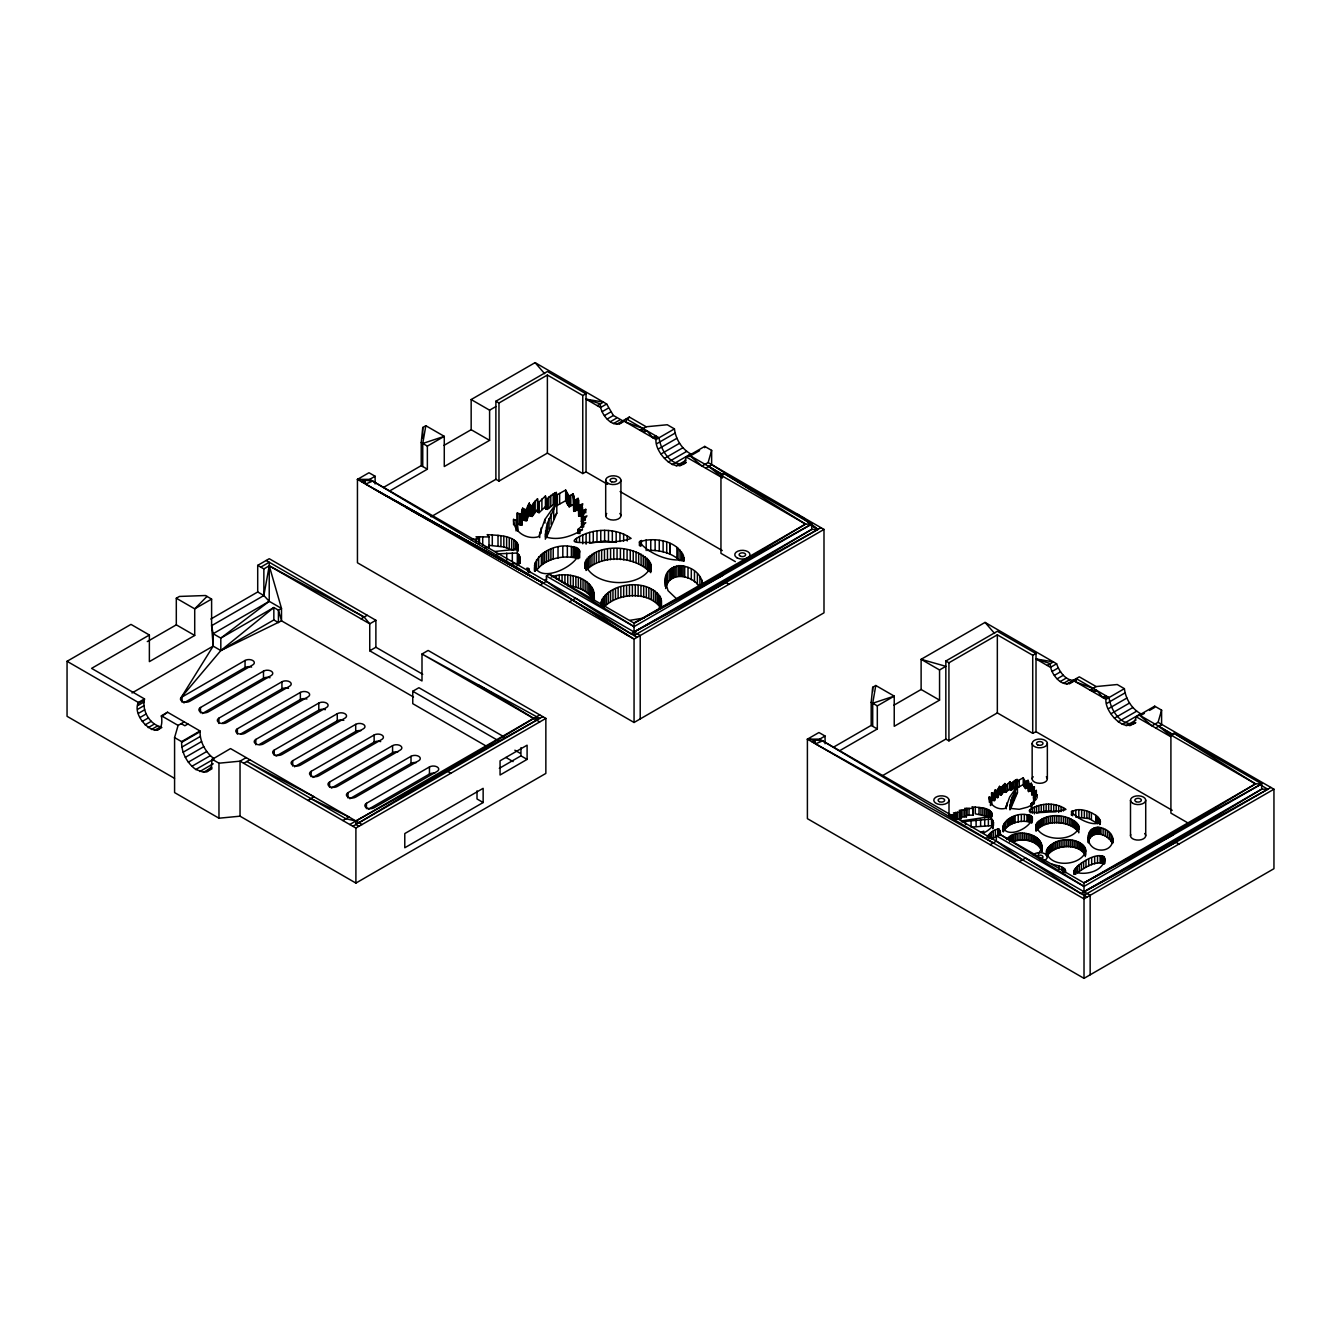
<?xml version="1.0" encoding="UTF-8"?>
<svg xmlns="http://www.w3.org/2000/svg" width="1341" height="1341" viewBox="0 0 1341 1341"><rect width="100%" height="100%" fill="white"/><g stroke="black" fill="none" stroke-linecap="round" stroke-linejoin="round"><path stroke-width="1.5" d="M147.292 641.585L176.308 624.839L176.308 598.22L179.392 596.443L205.458 595.521L211.61 599.092L211.61 625.694L213.135 633.723L213.152 646.127L181.186 697.504L245.051 660.476A5.431 3.135 0 0 1 252.728 660.476A5.431 3.135 0 0 1 252.728 664.918L189.735 701.293A5.431 3.135 0 0 1 182.577 701.561A5.431 3.135 0 0 1 181.186 697.504L220.829 650.553L220.812 638.115L269.223 601.321L269.239 562.248L260.791 567.142L257.707 565.366L257.707 591.984L210.872 619.022M1017.752 780.898L1017.216 787.854L1017.132 781.116L1023.233 777.83L1023.233 784.586L1017.216 787.854L1017.098 779.439L1016.042 779.792L1011.248 783.513L1011.248 790.268L1010.008 788.424L1005.934 792.363L1004.795 791.643L1004.828 783.53L1001.375 788.106L1001.375 794.844L999.581 793.704L999.481 786.346L997.905 789.866L997.771 797.627L995.089 796.42L994.603 800.543L991.619 799.538M184.237 721.86L178.102 725.414L174.581 737.584L181.588 741.623C181.337 752.502 187.053 763.163 195.82 769.483L214.258 758.838C205.491 752.519 199.775 741.858 200.027 730.979L167.558 712.222L161.406 715.776C166.049 747.172 130.077 719.43 138.341 702.449L67.05 661.297L67.05 716.312L174.514 778.35M154.483 730.376L160.635 726.822C149.169 723.889 141.777 710.194 144.493 698.912L91.59 668.371L149.371 635.014L130.982 624.386L67.05 661.297M1104.816 858.408C1103.643 871.801 1084.031 876.075 1073.94 871.583C1075.599 863.638 1107.297 845.216 1104.816 863.47M529.796 515.581L529.326 503.093L526.711 510.049L522.588 508.189L522.588 518.833L524.415 520.442L526.711 520.694L529.326 513.737L530.114 515.933L532.209 516.436L537.506 509.429L537.59 511.994L539.199 512.631L545.452 506.613L545.72 509.01L547.329 509.412L547.329 498.768L548.871 497.142L554.671 493.069L556.297 492.449L556.616 495.08L565.667 490.068L569.137 496.136L573.06 493.874L573.847 500.746L578.122 498.349L578.709 516.319L582.732 514.408M639.406 542.049C648.709 553.632 669.025 562.197 683.843 559.465C681.396 541.077 653.436 536.216 639.406 542.049L639.406 545.603M1023.233 777.83L1025.496 781.803L1028.044 780.328L1028.564 784.803L1031.346 783.245L1031.732 788.022L1034.364 786.781L1033.492 791.609L1036.342 790.419L1036.342 793.788M1071.392 811.791C1076.739 818.513 1093.451 827.363 1100.475 821.999C1099.486 812.445 1071.945 803.561 1071.392 815.16M522.588 508.189L521.85 514.508L517.291 512.966L517.592 531.12L516.922 520.442L513.569 519.403L513.569 524.733M517.592 531.12L517.291 523.61L521.85 525.169L522.588 518.833M997.771 790.888L995.089 789.665L994.603 793.805L991.619 792.799C991.904 797.677 991.653 814.004 990.798 797.543L989.189 797.007L989.356 802.304M1006.622 839.6C1016.009 825.184 1052.283 836.6 1038.252 853.915M532.209 516.436L532.209 505.792L533.701 502.791L537.506 498.768L537.59 501.35L539.199 501.987L545.452 495.969L545.485 508.658M1004.795 791.643L1004.828 790.268L1001.375 794.844M1112.745 839.533C1112.477 853.915 1090.166 853.312 1088.406 839.516C1085.707 819.938 1116.232 826.928 1112.745 842.902M534.456 565.248C539.602 585.062 579.396 565.533 579.647 550.833C566.472 538.562 531.757 550.598 534.573 571.35M1002.833 826.944C1007.108 839.449 1031.514 827.9 1032.352 817.524C1023.636 809.461 1000.956 817.457 1002.8 831.169M584.844 563.069C591.817 587.559 642.138 589.554 651.223 565.818C643.127 543.356 586.285 540.255 584.844 568.383M1035.755 825.52C1040.314 841.528 1073.186 842.818 1079.103 827.313C1072.85 812.277 1037.968 810.668 1035.755 828.889M578.709 516.319L578.792 500.092M1034.783 797.996L1033.492 798.364L1034.364 793.52L1031.732 794.777L1031.346 783.245M711.635 464.958L711.635 450.375L704.746 446.402L686.307 457.046C680.256 478.821 654.408 453.761 656 439.53L623.196 420.605C614.178 431.433 599.628 413.916 600.399 403.892L603.467 402.116L606.668 404.01L613.373 415.475L622.76 420.806L616.609 424.359M689.308 456.56L689.391 455.27L722.816 474.563M704.679 447.676L704.746 446.402M1161.591 724.794L1161.591 710.143L1154.702 706.171L1136.263 716.815C1130.212 738.606 1104.364 713.546 1105.956 699.315L1073.152 680.373C1064.134 691.218 1049.584 673.702 1050.355 663.661L1053.423 661.901L1056.624 663.795C1059.356 671.69 1065.978 681.563 1075.465 680.306M1154.702 706.171L1154.618 707.461L1149.505 710.412M545.318 539.25L547.446 523.057L556.8 502.523L556.8 513.167L546.323 537.724L546.323 527.08M1009.924 809.863L1011.332 799.387L1017.433 785.977L1017.433 792.715L1010.594 808.757L1010.594 802.002M545.452 495.969L545.72 498.366L547.329 498.768M1005.934 792.363L1005.934 785.608L1010.008 781.686L1011.248 783.513M383.392 487.487L421.225 465.645L421.225 442.58L422.75 427.494L425.835 425.717L444.273 436.345L444.273 466.534L489.599 440.351L489.599 410.178L495.885 406.558M833.331 747.272L871.181 725.431L871.181 702.349L872.706 687.279L875.79 685.502L894.229 696.113L894.229 726.302L939.555 700.136L939.555 669.964L945.841 666.326L921.116 659.319L921.116 689.492L893.911 705.198M665.287 586.436C660.208 557.521 700.036 561.611 702.718 584.525M585.749 512.882L585.749 509.329L581.391 511.172L582.732 503.747L578.709 505.674M582.296 521.666L581.391 521.817L582.732 516.184M997.771 797.627L999.481 793.084M517.894 550.782C520.777 534.69 497.511 535.545 487.185 534.64L489.029 536.953L476.021 536.786L478.703 538.495L478.804 544.245M661.23 607.322C663.778 576.596 604.841 578.491 600.835 605.193M1046.349 850.848C1048.226 868.314 1081.332 866.487 1085.808 851.015C1081.818 833.867 1045.846 836.784 1046.181 855.307M585.749 509.329L582.38 517.576L586.939 515.866L581.541 523.392L581.541 526.929M1036.342 790.419L1034.129 795.8L1037.113 794.677L1037.113 798.046M422.75 466.534L422.75 443.469L425.835 425.717M872.706 726.302L872.706 703.237L875.79 685.502M413.497 697.002L281.526 620.833L220.829 650.553L213.152 646.127L211.61 625.694L263.859 595.521L269.239 565.818L364.149 617.061L369.747 623.833L369.747 650.804L421.996 680.96L421.996 654.006L428.131 650.452L545.854 718.407L545.854 773.422L355.901 883.082L240.039 816.183L218.969 818.211L174.581 792.581L174.581 737.584M478.804 538.914L470.674 539.484M961.179 816.853L966.425 816.82L965.989 815.764M556.8 502.523L544.932 519.453L538.797 536.618C527.298 540.272 513.301 532.126 513.569 519.403M1017.433 785.977L1009.672 797.023L1005.666 808.237C998.157 810.635 989.021 805.304 989.189 797.007M665.639 588.531C668.824 570.696 692.794 574.736 699.918 587.425L699.918 576.781M689.391 455.27L701.98 466.065L708.132 462.544L711.635 450.375M1088.523 841.93C1091.038 829.107 1108.638 833.767 1112.242 843.422L1112.242 836.667M1136.263 716.815L1151.936 725.85L1158.088 722.313L1161.591 710.143M661.23 603.785L658.8 608.747M593.443 600.148C598.203 578.558 567.243 570.411 551.268 577.032M1037.113 794.677L1033.593 799.605L1033.593 802.974M517.894 547.245L516.972 549.207L494.645 551.52M993.178 827.866L991.653 825.687L991.418 816.468C993.932 806.964 977.874 807.567 971.957 806.947L973.164 808.472L964.665 808.355L966.425 810.065L959.268 810.35L961.363 811.908L953.501 812.897L956.552 813.987L951.104 815.093M1078.566 831.956C1069.079 820.239 1045.494 818.982 1036.023 831.185L1036.023 824.43M1085.59 855.575C1078.13 842.45 1054.344 844.26 1046.701 856.497L1046.701 849.741M1003.286 831.889C1008.181 822.486 1021.808 819.217 1031.229 822.603L1031.229 815.864M986.875 837.689C988.954 832.107 1002.431 823.173 1000.168 835.493M637.126 637.327L543.306 583.151L365.557 484.067L363.595 482.928L365.054 480.246L365.557 484.067L634.058 639.087L823.994 529.427L823.994 612.82L634.058 722.481L357.444 562.784L357.444 479.391L368.976 472.736L375.111 476.239L375.111 483.95M1087.082 897.095L993.262 842.919L815.496 743.853L813.551 742.696L815.01 740.031L815.496 743.853L1084.014 898.872L1273.95 789.212L1273.95 868.7L1084.014 978.36L807.399 818.664L807.399 739.176L818.932 732.521L825.067 736.025L825.067 743.735M1065.492 872.605C1067.218 866.437 1055.853 865.582 1051.947 864.057M577.72 533.433L578.122 529.293L585.799 522.755L581.541 523.392M1031.095 807.215L1031.095 803.846L1036.375 799.186L1033.593 799.605M649.53 561.041L649.53 571.685C633.807 555.878 601.908 554.202 586.034 570.445L586.034 559.8M627.756 419.197L629.348 417.051L646.178 426.773L667.265 424.745L674.439 428.885C675.663 439.094 681.697 448.883 690.716 453.962L672.277 464.606M1013.125 798.23L1017.433 792.715M576.982 547.631L576.982 558.275C563.136 554.805 545.485 558.409 536.568 570.327L536.568 559.683M516.905 565.835C520.509 562.499 521.498 556.347 517.324 553.012L496.991 553.883M554.504 515.983L556.8 513.167M660.577 607.791C647.871 590.409 617.547 592.873 603.5 607.523L603.5 596.879M547.329 509.412L554.671 503.713L556.297 503.093L556.616 505.725L565.667 500.713L565.667 490.068M1011.248 790.268L1017.098 786.128L1016.042 779.792L1016.042 786.547M573.06 493.874L573.847 511.39L578.122 508.993L578.122 498.349M1028.044 780.328L1028.564 791.559L1031.346 789.983M207 596.41L194.713 608.848L194.713 635.45L149.371 661.633L149.371 635.014M655.799 611.848L657.442 610.323M1104.448 863.939C1095.58 860.117 1084.618 867.744 1077.343 872.823L1077.343 866.085M576.496 538.378C567.142 544.48 588.481 541.865 591.146 542.602C604.288 541.513 618.637 543.155 631.091 538.395C615.77 527.315 592.437 527.985 576.496 538.378L576.496 541.932M1030.29 809.394C1022.462 815.378 1062.307 811.355 1065.961 809.394C1055.937 802.169 1040.717 802.605 1030.29 809.394L1030.29 812.763M195.82 769.483L203.614 772.265L206.967 771.662L211.425 766.65L212.079 759.224L218.969 763.197L240.039 761.168L246.191 757.615M308.061 800.443L313.878 796.705L246.794 761.52L345.928 818.764L355.901 820.977L362.053 824.531L545.854 718.407M565.667 500.713L569.137 506.781L573.06 504.518M1023.233 784.586L1025.496 788.542L1028.044 787.066M998.542 828.839L998.542 835.594L991.468 839.047L991.468 832.308M544.865 580.284L546.81 579.061M729.018 584.257L725.95 582.497L725.95 580.687L811.707 529.393L811.707 524.063L805.555 524.096L722.883 573.579L722.883 575.356L634.058 623.096L549.458 574.266L546.39 576.043L546.39 581.357L572.573 600.03L627.906 635.55M1178.974 844.042L1175.906 842.265L1175.906 840.472L1261.663 789.178L1261.663 783.848L1255.511 783.865L1172.839 833.364L1172.839 835.125L1084.014 882.881L999.414 834.035L996.329 835.812L996.329 841.142L1022.529 859.816L1025.614 858.022L1080.93 893.542L1261.663 789.178L1267.798 789.212L1260.758 785.155M240.039 816.183L240.039 761.168L352.834 826.291L539.702 714.87M540.239 584.911L546.39 581.357M477.765 686.206L479.307 685.318L539.702 721.961M990.194 844.696L996.329 841.142M361.081 618.838L367.233 615.284L375.882 620.28L375.882 647.25L422.733 674.288M569.506 601.807L575.658 598.254L630.991 633.773L811.707 529.393L817.842 529.427L801.767 516.603L708.132 462.544M443.955 445.413L471.16 429.707L471.16 399.551L535.093 362.64L603.467 402.116L586.051 399.149L600.517 407.563L606.668 404.01M431.014 516.771L495.885 479.307L495.885 401.227L547.379 371.507L586.051 393.835L586.051 471.898L607.557 484.319M375.111 476.239L369.747 479.357L357.444 479.391L362.003 482.006L365.054 480.246M495.885 401.227L498.969 403.004L547.379 375.044L582.765 395.478L586.051 393.835M422.75 443.469L427.36 446.1L444.273 436.345L422.75 443.469L421.225 442.58M257.707 565.366L269.239 558.711L367.233 615.284M389.527 491.041L427.36 469.199L427.36 446.1M211.61 599.092L194.713 608.848L176.308 598.22M269.223 601.321L213.135 633.723L220.812 638.115L273.832 607.523L278.425 610.189L281.526 620.833L281.493 608.412L269.223 601.321L263.859 595.521L263.859 568.919L269.239 565.818L369.747 623.833L375.882 620.28M602.143 411.687L608.294 408.133M604.439 415.593L610.574 412.056M132.005 692.962L213.152 646.127M495.885 479.307L498.969 481.084L547.379 453.124L582.765 473.557L586.051 471.898M607.222 419.029L613.373 415.475M610.323 421.745L616.458 418.191M613.524 423.555L619.659 420.018M273.849 619.944L220.829 650.553L273.832 607.523L273.849 619.944L278.425 622.61L278.425 610.189L281.493 608.412L269.239 565.818M623.196 420.605L629.348 417.051M619.358 424.074L624.688 420.973M138.341 702.449L144.493 698.912M138.341 703.405L144.493 699.851M137.737 705.617L143.873 702.064M137.704 709.288L143.856 705.752M138.509 713.345L144.644 709.791M140.084 717.469L146.236 713.915M646.178 426.773L640.043 430.31M142.33 721.391L148.482 717.854M145.096 724.878L151.248 721.324M183.851 702.919L245.051 667.583A5.431 3.135 0 0 1 251.605 667.08M161.406 716.664L167.558 712.222M148.181 727.627L154.332 724.09M151.382 729.521L157.534 725.967M656 439.53L674.439 428.885M157.266 730.158L161.875 727.493M656.671 443.754L675.11 433.109M200.48 707.512L263.49 671.12A5.431 3.135 0 0 1 271.167 671.12A5.431 3.135 0 0 1 271.167 675.562L208.173 711.937A5.431 3.135 0 0 1 200.48 711.937A5.431 3.135 0 0 1 200.48 707.512L200.48 712.825M658.465 448.917L676.92 438.272M202.29 713.563L263.49 678.228A5.431 3.135 0 0 1 270.044 677.725M187.924 723.989L184.857 725.766L181.169 723.637M661.13 453.912L679.569 443.268M664.482 458.387L682.921 447.743M218.918 718.156L281.928 681.781A5.431 3.135 0 0 1 289.622 681.781A5.431 3.135 0 0 1 289.622 686.206L226.612 722.581A5.431 3.135 0 0 1 218.918 722.581A5.431 3.135 0 0 1 218.918 718.156L218.918 723.47M181.588 741.623L200.027 730.979M181.622 742.361L200.06 731.717M668.287 462.042L686.726 451.381M222.522 723.168L281.928 688.872A5.431 3.135 0 0 1 288.483 688.369M181.856 747.105L200.312 736.46M691.017 455.571L699.549 450.643M676.199 465.93L686.106 460.214M183.13 752.217L201.569 741.573M679.786 465.93L686.274 462.192M682.77 464.589L685.838 462.813C671.707 468.26 660.426 449.973 659.068 437.769L626.264 418.828L626.348 422.381L643.11 428.55L641.601 431.199L646.798 430.679L652.849 437.686L655.933 435.942L653.251 437.92L659.068 437.769M185.326 757.347L203.765 746.702M369.747 650.804L375.882 647.25M237.374 728.8L300.367 692.425A5.431 3.135 0 0 1 308.061 692.425A5.431 3.135 0 0 1 308.061 696.851L245.051 733.225A5.431 3.135 0 0 1 237.374 733.225A5.431 3.135 0 0 1 237.374 728.8L237.374 734.114M188.327 762.157L206.765 751.496M240.961 733.812L300.367 699.516A5.431 3.135 0 0 1 306.938 699.013M191.897 766.298L210.336 755.654M212.079 759.425L230.518 748.58L355.901 820.977L536.635 720.184M199.809 771.528L213.219 763.783M255.813 739.444L318.806 703.07A5.431 3.135 0 0 1 326.5 703.07A5.431 3.135 0 0 1 326.5 707.512L263.49 743.886A5.431 3.135 0 0 1 255.813 743.886A5.431 3.135 0 0 1 255.813 739.444L255.813 744.775M203.614 772.265L211.995 767.421M206.967 771.662L211.995 768.762M735.354 561.644L720.955 553.33L720.955 475.25L724.023 473.474L811.707 524.063L634.058 626.633L546.39 576.043M259.4 744.456L318.806 710.16A5.431 3.135 0 0 1 325.377 709.674M243.727 763.297L249.879 759.744M274.251 750.088L337.262 713.714A5.431 3.135 0 0 1 344.939 713.714A5.431 3.135 0 0 1 344.939 718.156L281.928 754.53A5.431 3.135 0 0 1 274.251 754.53A5.431 3.135 0 0 1 274.251 750.088L274.251 755.419M276.045 756.156L337.262 720.804A5.431 3.135 0 0 1 343.816 720.318M486.213 746.082L412.76 703.673L412.76 691.252L418.912 687.715L504.887 737.349M292.69 760.733L355.7 724.358A5.431 3.135 0 0 1 363.377 724.358A5.431 3.135 0 0 1 363.377 728.8L300.367 765.175A5.431 3.135 0 0 1 292.69 765.175A5.431 3.135 0 0 1 292.69 760.733L292.69 766.063M294.484 766.801L355.7 731.465A5.431 3.135 0 0 1 360.947 730.644M311.129 771.377L374.139 735.002A5.431 3.135 0 0 1 381.816 735.002A5.431 3.135 0 0 1 381.816 739.444L318.806 775.819A5.431 3.135 0 0 1 311.129 775.819A5.431 3.135 0 0 1 311.129 771.377L311.129 776.707M312.922 777.445L374.139 742.109A5.431 3.135 0 0 1 380.693 741.607M329.568 782.038L392.578 745.646A5.431 3.135 0 0 1 400.255 745.646A5.431 3.135 0 0 1 400.255 750.088L337.262 786.463A5.431 3.135 0 0 1 329.568 786.463A5.431 3.135 0 0 1 329.568 782.038L329.568 787.351M331.378 788.089L392.578 752.754A5.431 3.135 0 0 1 397.824 751.932M820.927 527.667L634.058 635.55L634.058 623.096L805.555 524.096L724.023 473.474M348.006 792.682L411.017 756.307A5.431 3.135 0 0 1 418.694 756.307A5.431 3.135 0 0 1 418.694 760.733L355.7 797.107A5.431 3.135 0 0 1 348.006 797.107A5.431 3.135 0 0 1 348.006 792.682L348.006 797.996M349.817 798.733L411.017 763.398A5.431 3.135 0 0 1 416.263 762.593M366.445 803.326L429.455 766.951A5.431 3.135 0 0 1 437.149 766.951A5.431 3.135 0 0 1 437.149 771.377L374.139 807.751A5.431 3.135 0 0 1 366.445 807.751A5.431 3.135 0 0 1 366.445 803.326L366.445 808.64M342.843 820.524L348.995 816.987L311.146 798.666M368.255 809.377L429.455 774.042A5.431 3.135 0 0 1 434.702 773.237M349.766 824.531L533.55 718.424L539.702 718.407L421.996 654.006L533.55 718.424M358.986 822.754L542.77 716.63M352.834 826.291L355.901 828.067L362.053 824.531M499.321 768.343L520.945 755.855L527.097 759.392L527.097 745.194L500.059 760.816L500.059 775.014L527.097 759.392M483.146 802.521L404.781 847.763L404.781 833.566L483.146 788.324L483.146 802.521L477.01 798.968L477.01 790.855M1056.624 663.795L1050.472 667.349L1036.006 658.934L1053.423 661.901L985.048 622.408L921.116 659.319L939.555 669.964M1036.006 731.683L1032.721 733.326L997.335 712.909L948.925 740.869L945.841 739.092L945.841 661.012L997.335 631.276L1036.006 653.603L1036.006 731.683L1172.185 810.299M825.067 736.025L819.686 739.126L807.399 739.176L811.959 741.791L815.01 740.031M945.841 661.012L948.925 662.789L997.335 634.829L1032.721 655.263L1036.006 653.603M872.706 703.237L877.316 705.869L894.229 696.113L872.706 703.237L871.181 702.349M839.483 750.809L877.316 728.968L877.316 705.869M1052.098 671.472L1058.25 667.919M1054.395 675.378L1060.53 671.824M882.764 775.5L945.841 739.092M1057.177 678.814L1063.312 675.261M1060.278 681.53L1066.413 677.976M1063.48 683.34L1069.615 679.786M1066.564 684.145L1072.699 680.591M1073.152 680.373L1079.304 676.836L1096.133 686.558L1117.221 684.53L1124.395 688.671C1125.619 698.879 1131.653 708.651 1140.671 713.747L1122.233 724.391M1069.313 683.86L1073.923 681.194M1096.133 686.558L1089.998 690.079M1105.956 699.315L1124.395 688.671M1106.627 703.522L1125.065 692.878M1108.42 708.702L1126.859 698.058M1111.086 713.697L1129.524 703.036M1114.438 718.156L1132.877 707.512M1118.243 721.81L1136.682 711.166M1140.973 715.34L1144.376 713.378M1126.155 725.716L1136.062 720M1129.742 725.716L1135.793 722.598L1132.726 724.358M1161.775 724.442L1155.624 727.979M1188.914 823.508L1170.911 813.115L1170.911 735.019L1173.978 733.259L1261.663 783.848L1084.014 886.418L996.329 835.812M1019.462 861.592L1022.529 859.816M1084.014 978.36L1084.014 882.881L1255.511 783.865L1173.978 733.259M1084.014 895.319L1270.882 787.435M643.73 432.439L646.798 430.679M705.668 468.193L711.82 464.673L753.005 491.292M1093.686 692.207L1096.754 690.464L1102.805 697.454L1105.889 695.728L1103.207 697.689L1109.024 697.538C1110.616 709.506 1119.4 724.09 1132.81 723.939M597.315 405.619L600.399 403.892L586.051 399.149M1047.271 665.404L1050.355 663.661L1036.006 658.934M634.058 623.096L811.707 524.063M797.778 514.307L817.842 529.427L634.058 631.963L372.664 481.101L357.444 479.391M1084.014 882.881L1261.663 783.848M1267.798 789.212L1084.014 891.731L822.62 740.886L807.399 739.176M725.95 582.497L634.058 631.963L640.21 635.55L640.21 718.944M1175.906 842.265L1084.014 891.731L1090.149 895.319L1090.149 974.806M980.539 832.51L983.808 831.135L983.623 832.945C988.334 830.699 997.117 824.648 991.653 818.949L961.497 821.748M365.557 484.067L372.664 481.101M815.496 743.853L822.62 740.886M1041.471 843.606L1041.471 850.345C1036.576 839.919 1022.077 837.84 1012.304 841.997L1012.304 835.259M1056.205 805.036L1056.205 811.774L1046.148 810.97L1036.576 812.964L1036.576 806.226M644.166 617.983L629.918 620.33M526.644 568.249L528.874 568.953L530.081 572.641M616.173 531.707L616.173 542.351L604.623 541.01L589.621 543.038L589.621 532.394M962.402 820.776L991.418 816.468M577.72 529.879L582.48 529.712C571.668 536.434 557.99 541.01 545.401 536.819L545.318 533.919M991.653 825.687L971.068 827.079L971.068 820.323M1096.754 690.464L1091.557 690.984L1093.066 688.335L1076.303 682.15L1076.22 678.613L1109.024 697.538M961.279 811.473L961.363 818.647L957.742 818.865L957.742 812.11M647.703 550.464C659.169 549.827 671.506 552.626 680.021 560.756L680.021 550.112M1097.91 817.055L1097.91 823.793L1089.227 818.63L1075.817 817.122L1075.817 810.366M949.327 815.982L952.227 816.619M512.329 563.622L517.324 563.656L518.766 565.315L518.766 554.671M973.113 808.221L973.164 815.211L966.928 815.026L966.928 808.288M488.895 545.334L503.83 546.96L513.804 550.413L513.804 539.769M484.285 547.43L489.029 547.614L488.962 536.584M990.798 797.543L991.82 797.694M529.796 504.92L532.209 505.792M999.481 786.346L1001.375 788.106M1004.795 784.904L1005.934 785.608M989.34 810.299L989.34 817.038L975.293 813.786L975.293 807.047M592.789 588.833L592.789 599.477C587.861 590.627 577.384 586.62 567.763 585.699L567.763 575.054M1031.095 803.846L1034.196 803.728L1027.592 807.131L1019.277 809.293L1009.974 808.372L1009.924 806.477M411.218 510.452L543.306 583.151L369.747 479.357M405.988 507.418L543.306 583.151L374.34 489.147M379.553 492.164L543.306 583.151M446.268 770.589L450.878 773.237M362.003 482.006L363.595 482.928M811.959 741.791L813.551 742.696M801.767 516.603L823.994 529.427M1158.088 722.313L1273.95 789.212M810.802 525.37L817.842 529.427M1172.772 734.348L1139.33 715.038L1151.936 725.85L1170.643 736.645M720.955 475.25L805.555 524.096M1170.911 735.019L1255.511 783.865M686.307 457.046L722.363 477.832M471.16 399.551L489.599 410.178M620.095 491.56L722.229 550.531M471.16 429.707L489.599 440.351M921.116 689.492L939.555 700.136M421.225 465.645L427.36 469.199M871.181 725.431L877.316 728.968M266.172 560.488L364.149 617.061M257.707 591.984L263.859 595.521M412.76 691.252L498.751 740.903M514.86 750.206L520.241 753.307M505.909 757.464L513.083 761.587M176.308 624.839L194.713 635.45M358.986 826.291L355.901 824.514L355.901 820.977M161.406 715.776L178.102 725.414M260.791 567.142L263.859 568.919M819.686 739.126L993.262 842.919M1172.889 734.902L1158.691 726.219L1170.928 736.108M722.95 475.116L708.735 466.45L722.497 477.564M999.414 834.035L1084.014 886.418M549.458 574.266L634.058 626.633M572.573 600.03L634.058 639.087L634.058 722.481M960.491 817.407L961.363 818.647M676.233 598.488L668.019 590.66L665.287 581.122M985.048 622.408L994.603 633.455M535.093 362.64L544.647 373.67M488.627 546.709L489.029 547.614M578.122 508.993L578.91 512.58M556.347 505.406L556.616 495.08M973.164 815.211L972.895 807.885M1017.098 779.439L1017.132 781.116M1017.098 786.128L1017.132 787.636M1145.717 800.208L1145.717 835.694M1130.497 800.208L1130.497 835.694M1112.594 838.142L1112.594 843.187M1110.918 834.471L1110.918 841.226M1109.258 832.526L1109.258 839.282M1107.348 830.85L1107.348 837.589M1105.286 829.459L1105.286 836.197M1104.448 857.184L1104.448 862.246M1104.146 856.748L1104.146 863.487M1103.76 856.446L1103.76 863.202M1103.123 828.369L1103.123 835.108M1103.09 856.161L1103.09 862.9M1102.252 855.994L1102.252 862.732M1101.246 855.944L1101.246 862.682M1100.978 827.598L1100.978 834.353M1100.24 820.776L1100.24 824.145M1100.123 855.994L1100.123 862.732M1099.938 827.347L1099.938 834.102M1099.737 819.535L1099.737 824.581M1098.949 818.278L1098.949 823.34M1098.916 827.196L1098.916 833.934M1097.944 827.112L1097.944 833.867M1097.541 856.379L1097.541 863.118M1097.022 827.146L1097.022 833.884M1096.62 815.864L1096.62 822.603M1095.882 815.294L1095.882 822.05M1095.848 827.363L1095.848 834.102M1094.759 827.682L1094.759 834.437M1094.675 857.083L1094.675 863.839M1093.753 828.101L1093.753 834.856M1092.848 828.621L1092.848 835.359M1092.01 829.207L1092.01 835.946M1091.675 858.039L1091.675 864.794M1091.39 812.713L1091.39 819.468M1091.256 829.878L1091.256 836.616M1089.998 831.437L1089.998 838.175M1089.227 811.892L1089.227 818.63M1089.093 833.214L1089.093 839.952M1088.724 859.179L1088.724 865.934M1088.523 835.192L1088.406 842.886M1088.289 837.304L1088.289 842.366M1086.88 811.204L1086.88 817.96M1085.992 860.436L1085.992 867.174M1085.59 848.836L1085.808 854.385M1085.288 853.211L1085.288 856.581M1085.221 847.78L1085.221 854.519M1084.651 846.741L1084.651 853.479M1084.349 810.702L1084.349 817.44M1083.914 845.752L1083.914 852.49M1083.612 861.727L1083.612 868.465M1082.992 844.796L1082.992 851.535M1081.651 810.366L1081.651 817.122M1081.869 843.891L1081.869 850.647M1081.366 863.051L1081.366 869.789M1080.578 843.053L1080.578 849.808M1079.237 864.526L1079.237 871.264M1078.935 826.257L1078.935 829.626M1079.119 842.316L1079.119 849.054M1078.801 810.249L1078.801 817.004M1078.566 825.218L1078.784 832.845M1077.996 824.195L1077.996 830.934M1077.561 841.662L1077.561 848.417M1077.242 823.206L1077.242 829.945M1076.303 822.251L1076.303 828.989M1075.918 841.125L1075.918 847.881M1075.767 867.644L1075.767 874.399M1075.18 821.346L1075.18 828.084M1074.61 869.136L1074.61 874.198M1074.191 840.706L1074.191 847.445M1073.906 820.491L1073.906 827.229M1073.973 870.477L1073.873 874.433M1072.683 810.735L1072.683 815.797M1072.482 819.703L1072.482 826.442M1072.398 840.371L1072.398 847.126M1072.029 811.037L1072.029 814.406M1071.61 811.389L1071.61 814.758M1070.906 818.965L1070.906 825.704M1070.571 840.153L1070.571 846.909M1069.196 818.312L1069.196 825.05M1068.693 840.053L1068.693 846.791M1067.369 817.725L1067.369 824.464M1066.799 840.036L1066.799 846.774M1065.408 817.222L1065.408 823.961M1064.888 840.136L1064.888 846.875M1065.056 869.253L1065.056 872.622M1064.201 868.566L1064.201 871.935M1063.43 807.6L1063.43 810.987M1063.346 816.82L1063.346 823.558M1062.994 840.338L1062.994 847.076M1063.162 867.878L1063.162 872.941M1061.938 867.225L1061.938 870.594M1061.083 806.544L1061.083 811.607M1061.167 816.501L1061.167 823.24M1061.117 840.639L1061.117 847.378M1059.289 841.058L1059.289 847.797M1059.021 866.001L1059.021 869.37M1058.971 816.3L1058.971 823.039M1058.669 805.69L1058.669 812.428M1057.496 841.561L1057.496 848.3M1056.792 816.216L1056.792 822.955M1055.769 842.182L1055.769 848.92M1054.646 816.216L1054.646 822.972M1054.11 842.902L1054.11 849.641M1053.708 804.55L1053.708 811.288M1052.551 816.351L1052.551 823.089M1052.551 843.707L1052.551 850.462M1051.193 804.265L1051.193 811.003M1051.126 844.612L1051.126 851.367M1050.539 816.568L1050.539 823.307M1049.886 845.568L1049.886 852.306M1048.813 846.573L1048.813 853.312M1048.662 804.164L1048.662 810.903M1048.578 816.887L1048.578 823.625M1047.941 847.596L1047.941 854.351M1047.355 743.434A7.61 4.392 0 0 1 1035.956 747.222A7.61 4.392 0 0 1 1035.956 739.629A7.61 4.392 0 0 1 1047.355 743.434L1047.355 778.92M1047.22 848.669L1047.22 855.407M1046.718 817.289L1046.718 824.028M1046.148 804.231L1046.148 810.97M1044.957 817.775L1044.957 824.531M1043.667 804.483L1043.667 811.221M1043.315 818.362L1043.315 825.101M1041.991 846.137L1041.991 851.183M1041.789 819.016L1041.789 825.771M1041.823 844.88L1041.823 851.619M1041.236 804.902L1041.236 811.64M1040.934 842.349L1040.934 849.088M1040.415 819.753L1040.415 826.509M1040.23 841.159L1040.23 847.898M1039.174 820.558L1039.174 827.313M1039.359 840.019L1039.359 846.774M1038.873 805.472L1038.873 812.227M1038.353 838.963L1038.353 845.702M1038.118 821.446L1038.118 828.185M1037.23 822.385L1037.23 829.124M1037.213 837.974L1037.213 844.729M1036.526 823.374L1036.526 830.129M1035.939 837.069L1035.939 843.807M1035.57 793.168L1035.57 796.537M1035.202 795.615L1035.202 798.985M1034.783 791.24L1034.783 796.303M1034.565 836.248L1034.565 842.986M1034.364 786.781L1034.229 795.867M1034.33 799.655L1034.33 803.024M1034.364 807.131L1034.364 813.87M1033.928 790.352L1034.129 802.555M1033.509 787.351L1033.492 798.364M1033.09 835.51L1033.09 842.249M1032.805 787.737L1032.805 794.475M1032.721 655.263L1032.721 733.326M1032.218 787.938L1032.218 794.677M1032.268 808.187L1032.268 813.249M1032.352 817.524L1032.352 820.893M1032.151 743.434L1032.151 778.92M1032.101 816.904L1032.101 821.966M1031.799 784.384L1031.732 794.777M1031.883 803.024L1031.799 807.332M1031.732 816.351L1031.732 823.089M1031.363 803.46L1031.363 806.829M1031.514 834.873L1031.514 841.612M1030.793 783.815L1030.793 790.57M1030.609 815.429L1030.609 822.167M1030.173 784.301L1030.173 791.039M1029.955 815.144L1029.955 821.882M1029.871 834.32L1029.871 841.075M1029.435 784.636L1029.435 791.391M1029.1 814.909L1029.1 821.647M1028.597 781.786L1028.564 791.559M1028.43 781.082L1028.43 791.19M1028.094 814.725L1028.094 821.48M1028.161 833.884L1028.161 840.623M1026.955 814.607L1026.955 821.362M1026.569 781.334L1026.569 788.072M1026.401 833.549L1026.401 840.304M1025.949 781.669L1025.949 788.407M1025.496 781.803L1025.496 788.542M1024.507 780.713L1024.507 787.452M1024.591 833.348L1024.591 840.086M1024.323 814.574L1024.323 821.312M1023.887 779.708L1023.887 786.446M1022.747 833.247L1022.747 839.986M1021.356 814.792L1021.356 821.53M1020.887 833.281L1020.887 840.019M1019.277 780.076L1019.277 786.815M1019.009 833.432L1019.009 840.187M1018.221 815.278L1018.221 822.016M1017.182 833.716L1017.182 840.472M1015.439 834.119L1015.439 840.874M1015.405 789.799L1015.405 796.537M1015.103 780.261L1015.103 787.016M1015.103 816.049L1015.103 822.787M1013.813 834.638L1013.813 841.377M1013.511 781.334L1013.511 788.072M1013.712 793.302L1013.712 800.041M1013.578 816.535L1013.578 823.273M1012.354 796.487L1012.354 803.225M1012.254 782.457L1012.254 789.195M1012.12 817.088L1012.12 823.827M1011.332 799.387L1011.332 806.125M1010.728 817.725L1010.728 824.464M1010.913 835.963L1010.913 841.025M1010.443 783.412L1010.443 790.167M1010.192 783.245L1010.192 790M1010.125 804.365L1010.125 809.428M1010.008 781.686L1010.041 789.765M1009.639 836.767L1009.639 841.813M1009.455 818.429L1009.455 825.184M1008.365 819.116L1008.365 825.855M1007.694 783.647L1007.694 790.402M1007.342 819.854L1007.342 826.592M1007.158 802.605L1007.158 805.975M1006.286 805.421L1006.286 808.791M1005.415 785.575L1005.415 792.313M1005.582 821.513L1005.582 828.252M1004.828 783.53L1005.08 792.179M1004.208 823.307L1004.208 830.045M1003.303 784.954L1003.303 791.71M1003.286 825.151L1003.286 830.213M1002.33 786.144L1002.33 792.883M1001.761 787.167L1001.761 793.906M1000.755 788.072L1000.755 794.811M1000.319 787.955L1000.319 794.693M999.799 787.536L1000 794.509M999.967 831.772L999.967 835.141M999.581 786.966L999.581 793.704M999.665 830.364L999.665 835.426M999.179 829.358L999.179 834.42M998.894 829.04L998.894 834.085M998.626 787.636L998.626 794.375M998.14 788.793L998.14 795.531M998.157 828.805L998.157 835.544M997.905 789.866L997.905 796.604M997.738 828.906L997.738 835.644M997.335 634.829L997.335 712.909M997.017 790.838L997.017 797.577M996.279 790.721L996.279 797.459M995.609 790.385L995.609 797.124M995.391 829.962L995.391 836.7M994.67 790.771L994.603 800.543M994.452 791.827L994.435 799.588M994.016 793.838L994.016 800.577M993.547 793.805L993.547 800.543M993.463 822.201L993.463 825.57M993.178 821.111L993.178 826.173M993.295 831.102L993.295 837.84M992.793 793.554L992.793 800.292M992.591 820.038L992.793 828.721M991.954 812.931L991.954 816.3M991.619 792.799L991.619 797.845M991.385 797.677L991.385 804.416M991.385 811.959L991.385 817.004M990.463 802.186L990.463 805.555M990.496 811.07L990.496 817.826M989.909 833.582L989.909 838.645M988.619 834.907L988.619 838.276M988.384 818.932L988.384 825.67M987.948 809.612L987.948 816.351M986.373 809.009L986.373 815.747M984.713 819.033L984.713 825.788M984.663 808.489L984.663 815.227M982.836 808.053L982.836 814.792M980.942 807.684L980.942 814.423M980.623 819.301L980.623 826.039M979.031 807.399L979.031 814.138M976.097 819.737L976.097 826.475M969.04 808.321L969.04 815.06M966.425 809.461L966.425 816.82M965.537 821.111L965.537 824.48M964.749 809.981L964.749 816.719M963.006 809.981L963.006 816.736M961.179 810.115L961.078 817.775M959.586 811.976L959.586 818.731M956.485 813.635L956.552 819.033M956.284 813.367L956.284 818.429M955.982 813.182L955.982 818.245M955.747 812.395L955.747 819.133M955.563 813.065L955.563 818.127M954.926 814.205L954.926 819.267M953.149 814.54L953.149 817.909M949.009 800.208A7.61 4.392 0 0 1 937.594 804.013A7.61 4.392 0 0 1 937.594 796.403A7.61 4.392 0 0 1 949.009 800.208L949.009 814.825M948.925 662.789L948.925 740.869M872.706 687.279L872.706 691.453M701.963 580.15L701.963 585.464M697.387 573.797L697.387 584.441M694.47 571.232L694.47 581.877M691.302 569.087L691.302 579.748M688 567.427L688 578.072M684.698 566.254L684.698 576.915M683.944 557.672L683.944 561.225M683.592 555.811L683.592 561.125M683.105 565.868L683.105 576.529M682.804 553.9L682.804 561.007M681.614 551.989L681.614 560.856M681.546 565.617L681.546 576.278M680.055 565.516L680.055 576.161M678.663 565.55L678.663 576.194M678.043 548.285L678.043 558.929M676.903 547.43L676.903 558.074M676.853 565.885L676.853 576.529M675.193 566.388L675.193 577.032M673.651 567.025L673.651 577.669M672.243 567.813L672.243 578.457M670.969 568.718L670.969 579.362M669.813 569.741L669.813 580.385M667.902 572.121L667.902 582.765M666.728 542.2L666.728 552.861M666.511 574.853L666.511 585.497M665.639 577.87L665.639 586.755M663.125 541.161L663.125 551.805M661.465 600.433L661.465 607.523M661.163 598.773L661.163 607.641M660.577 597.147L660.577 606.015M659.722 595.555L659.722 606.216M659.252 540.373L659.252 551.017M658.582 594.029L658.582 604.69M657.157 592.588L657.157 603.232M655.447 591.197L655.447 601.858M655.129 539.887L655.129 550.531M653.469 589.923L653.469 600.567M651.24 588.783L651.24 599.427M650.972 564.192L650.972 571.3M650.771 539.702L650.771 550.346M650.72 569.12L650.72 572.674M650.402 562.6L650.402 571.467M648.86 587.794L648.86 598.438M648.357 559.515L648.357 570.176M646.915 558.074L646.915 568.718M646.178 539.887L646.178 550.531M646.345 586.972L646.345 597.617M645.222 556.683L645.222 567.327M643.697 586.319L643.697 596.963M643.261 555.375L643.261 566.019M641.4 540.44L641.4 545.77M641.082 554.151L641.082 564.812M640.964 585.816L640.964 596.46M640.395 540.892L640.395 546.223M639.741 541.429L639.741 544.982M638.668 553.045L638.668 563.689M638.148 585.481L638.148 596.125M636.053 552.023L636.053 562.684M635.282 585.313L635.282 595.957M633.237 551.134L633.237 561.778M632.382 585.296L632.382 595.94M630.253 550.363L630.253 561.024M629.465 585.447L629.465 596.091M627.236 535.646L627.236 540.976M627.085 549.743L627.085 560.387M626.565 585.749L626.565 596.393M623.766 549.274L623.766 559.918M623.632 534.036L623.632 541.127M623.682 586.218L623.682 596.862M620.917 480.179L620.917 515.665M620.866 586.838L620.866 597.499M620.397 548.955L620.397 559.599M619.944 532.712L619.944 541.58M618.134 587.626L618.134 598.27M617.061 548.821L617.061 559.465M615.485 588.565L615.485 599.226M613.776 548.838L613.776 559.482M612.954 589.671L612.954 600.315M612.334 530.969L612.334 541.613M610.574 549.022L610.574 559.666M610.574 590.928L610.574 601.573M608.479 530.533L608.479 541.177M608.395 592.303L608.395 602.947M607.473 549.357L607.473 560.002M606.484 593.761L606.484 604.405M605.696 480.179L605.696 515.665M604.858 595.287L604.858 605.948M604.623 530.365L604.623 541.01M604.489 549.844L604.489 560.488M602.411 598.505L602.411 605.596M601.64 550.464L601.64 561.108M601.606 600.165L601.606 605.478M601.07 601.841L601.07 605.378M600.768 530.483L600.768 541.127M598.941 551.218L598.941 561.879M596.98 530.852L596.98 541.513M596.427 552.106L596.427 562.767M594.147 592.705L594.348 600.064M594.097 553.129L594.097 563.773M593.61 590.744L593.61 599.611M593.258 531.489L593.258 542.15M591.968 554.252L591.968 564.896M591.699 587.006L591.699 597.65M590.375 585.279L590.375 595.924M590.09 555.492L590.09 566.137M588.833 583.653L588.833 594.298M588.464 556.817L588.464 567.478M587.107 558.258L587.107 568.902M587.09 582.145L587.09 592.789M586.101 533.534L586.101 544.178M585.196 516.872L585.196 520.425M585.279 561.41L585.279 568.5M585.145 580.754L585.145 591.398M584.022 517.291L584.022 520.844M583.67 523.392L583.67 526.946M583.369 510.603L583.369 517.693M583.033 579.496L583.033 590.141M582.765 395.478L582.765 473.557M582.732 534.908L582.732 543.792M582.514 507.351L582.514 518.012M582.665 523.476L582.665 527.013M582.296 511.022L582.38 528.22M582.061 509.228L582.061 519.889M581.407 504.652L581.391 521.817M580.77 578.357L580.77 589.017M580.335 505.222L580.335 515.866M579.966 530.081L579.966 533.634M579.647 550.833L579.647 557.94M579.446 505.54L579.446 516.184M579.513 536.534L579.513 541.848M579.262 549.894L579.262 556.984M578.792 530.064L578.792 533.617M578.692 549.039L578.692 557.906M578.373 577.384L578.373 588.029M578.122 529.293L578.122 532.846M577.937 548.285L577.937 558.929M577.267 499.238L577.267 509.882M576.295 499.975L576.295 510.619M575.96 547.178L575.96 557.822M575.859 576.546L575.859 587.19M575.172 500.495L575.172 511.139M574.669 546.81L574.669 557.47M573.898 496.12L573.847 511.39M573.63 495.03L573.646 510.837M573.227 575.876L573.227 586.52M573.143 546.558L573.143 557.202M571.383 546.374L571.383 557.018M570.797 495.416L570.797 506.06M570.528 575.373L570.528 586.017M569.841 495.935L569.841 506.596M569.137 496.136L569.137 506.781M567.645 494.46L567.645 505.104M567.344 546.323L567.344 556.968M566.69 492.935L566.69 503.579M564.93 574.903L564.93 583.771M562.818 546.659L562.818 557.303M562.08 574.954L562.08 582.044M559.633 493.505L559.633 504.149M559.214 575.188L559.214 580.519M558.024 547.396L558.024 558.04M557.303 494.762L557.303 505.406M556.297 492.449L556.347 505.758M556.414 575.624L556.414 579.178M554.671 493.069L554.671 503.713M553.682 508.373L553.682 519.034M553.23 493.79L553.23 504.434M553.23 548.57L553.23 559.214M551.117 513.737L551.117 524.381M550.9 549.307L550.9 559.951M550.799 495.416L550.799 506.06M549.039 518.632L549.039 529.276M548.871 497.142L548.871 507.786M548.67 550.162L548.67 560.806M547.379 375.044L547.379 453.124M547.446 523.057L547.446 533.701M546.558 551.134L546.558 561.778M546.089 498.617L546.089 509.262M545.72 498.366L545.72 509.01M545.619 530.684L545.619 537.791M544.932 519.453L544.932 522.99M544.58 552.224L544.58 562.868M542.921 553.263L542.921 563.907M541.898 498.969L541.898 509.614M541.362 554.403L541.362 565.047M541.077 528.002L541.077 533.316M539.736 532.293L539.736 537.624M539.199 501.987L539.199 512.631M538.68 556.934L538.68 567.578M538.395 501.92L538.395 512.564M537.875 501.702L537.875 512.346M537.506 498.768L537.59 511.994M535.176 500.981L535.176 511.625M535.143 562.499L535.143 571.383M533.701 502.791L533.701 513.435M532.813 504.35L532.813 514.994M531.287 505.725L531.287 516.386M530.6 505.557L530.6 516.201M530.114 505.289L530.114 515.933M529.326 503.093L529.477 514.693M528.874 568.953L528.874 572.49M528.421 568.45L528.421 572.004M528.002 505.071L528.002 515.732M527.885 568.165L527.885 571.702M527.281 506.848L527.281 517.492M526.912 508.474L526.912 519.118M526.711 510.049L526.711 520.694M525.538 509.982L525.538 520.626M524.415 509.798L524.415 520.442M523.392 509.278L523.392 519.922M521.951 509.882L521.85 525.169M521.632 511.491L521.599 523.677M520.962 514.575L520.962 525.219M520.945 747.742L520.945 755.855M520.224 514.508L520.224 525.152M520.107 557.99L520.107 563.304M519.671 556.331L519.671 563.421M519.084 514.139L519.084 524.784M518.162 545.435L518.162 550.765M517.81 543.792L517.81 550.9M517.324 553.012L517.324 563.656M517.291 512.966L517.19 527.482M516.922 542.3L516.922 551.168M516.034 520.241L516.034 530.885M515.564 540.959L515.564 549.827M512.329 552.978L512.329 561.845M511.675 538.696L511.675 549.357M509.262 537.775L509.262 548.435M506.73 553.146L506.73 560.236M506.63 536.987L506.63 547.631M503.83 536.316L503.83 546.96M500.947 535.763L500.947 546.424M498.969 403.004L498.969 481.084M498.014 535.327L498.014 545.988M492.298 534.791L492.298 545.435M482.71 536.735L482.71 545.603M479.475 536.685L479.475 543.775M478.703 538.495L478.703 543.809M476.156 539.266L476.156 542.82M429.455 766.951L429.455 774.042M422.75 427.494L422.75 437.92M411.017 756.307L411.017 763.398M392.578 745.646L392.578 752.754M374.139 735.002L374.139 742.109M355.901 828.067L355.901 883.082M355.7 724.358L355.7 731.465M337.262 713.714L337.262 720.804M318.806 703.07L318.806 710.16M300.367 692.425L300.367 699.516M281.928 681.781L281.928 688.872M263.49 671.12L263.49 678.228M245.051 660.476L245.051 667.583M218.969 763.197L218.969 818.211M182.041 696.851L182.041 702.181M619.894 513.469A7.61 4.392 0 0 1 613.306 520.057A7.61 4.392 0 0 1 606.719 513.469M1046.332 776.724A7.61 4.392 0 0 1 1039.744 783.312A7.61 4.392 0 0 1 1033.173 776.724M1036.794 856.195A3.252 1.877 0 0 1 1042.426 855.91A3.252 1.877 0 0 1 1040.029 858.86M1144.694 833.499A7.61 4.392 0 0 1 1139.096 840.053A7.61 4.392 0 0 1 1130.748 834.555M1033.173 854.787A7.61 4.392 0 0 1 1045.125 853.882A7.61 4.392 0 0 1 1043.549 860.788M670.148 543.524L670.031 554.118L670.148 543.524M737.014 557.822A7.61 4.392 0 0 0 749.736 555.845A7.61 4.392 0 0 0 740.416 550.464A7.61 4.392 0 0 0 737.014 557.822M740.752 556.347A3.252 1.877 0 0 0 745.646 554.705A3.252 1.877 0 0 0 740.752 553.079A3.252 1.877 0 0 0 740.752 556.347M607.926 483.28A7.61 4.392 0 0 0 620.648 481.318A7.61 4.392 0 0 0 611.328 475.938A7.61 4.392 0 0 0 607.926 483.28M611.68 481.805A3.252 1.877 0 0 0 616.558 480.179A3.252 1.877 0 0 0 611.68 478.553A3.252 1.877 0 0 0 611.68 481.805M1037.649 744.858A3.252 1.877 0 0 0 1042.963 743.752A3.252 1.877 0 0 0 1038.638 741.657A3.252 1.877 0 0 0 1037.649 744.858M1132.726 803.309A7.61 4.392 0 0 0 1145.449 801.348A7.61 4.392 0 0 0 1136.129 795.967A7.61 4.392 0 0 0 1132.726 803.309M1136.011 801.65A3.252 1.877 0 0 0 1141.308 800.543A3.252 1.877 0 0 0 1136.984 798.431A3.252 1.877 0 0 0 1136.011 801.65M939.303 801.65A3.252 1.877 0 0 0 944.617 800.543A3.252 1.877 0 0 0 940.292 798.431A3.252 1.877 0 0 0 939.303 801.65"/></g></svg>
